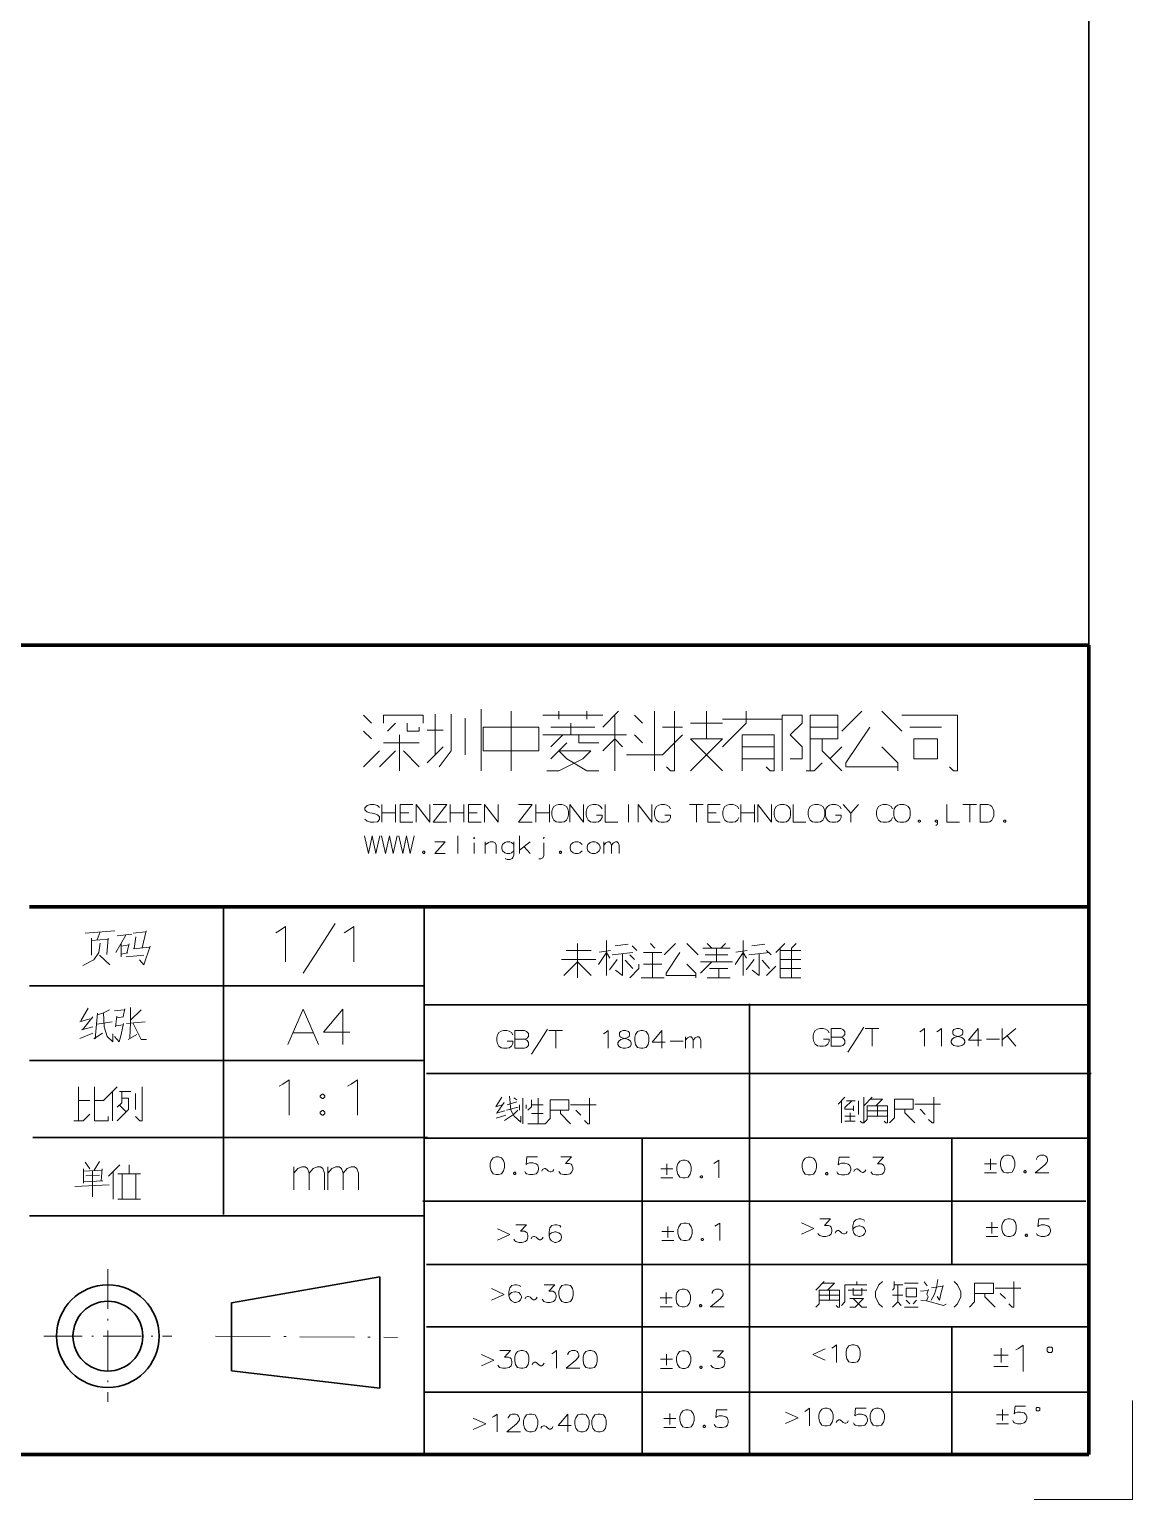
# Model space of a CAD drawing. Extents: x 2 to 295, y 3 to 209.
# Drawn here: x 232.1 to 294.6, y 2.5 to 85.8 of the extents above; entities that cross this region are included whole.
import ezdxf

# ---------------------------------------------------------------- set-up
doc = ezdxf.new("R2010")
doc.units = 0
doc.linetypes.add('DASHDOT', pattern=[18.5, 12, -3, 0.5, -3])

msp = doc.modelspace()

# ---------------------------------------------------------------- linework, layer by layer
at = {"color": 7, "lineweight": 35}
for p, q in [((292.1, 50.917), (292.1, 200.299)), ((254.454, 36.1), (254.454, 5)), ((232.1, 31.637), (254.454, 31.637)), ((254.454, 30.552), (292, 30.552)), ((232.104, 27.401), (254.458, 27.401)), ((254.582, 26.66), (292.228, 26.66)), ((232.29, 23.049), (254.645, 23.049)), ((254.454, 23.014), (292, 23.014)), ((254.39, 19.432), (291.936, 19.432)), ((232.098, 18.612), (254.452, 18.612)), ((254.582, 15.849), (292.128, 15.849)), ((254.582, 12.331), (292.128, 12.331)), ((254.518, 8.621), (292.064, 8.621))]:
    msp.add_line(p, q, dxfattribs=at)
at = {"color": 7, "lineweight": 70}
for p, q in [((292.1, 50.917), (112.1, 50.917)), ((292.1, 50.917), (292.1, 5.1)), ((232.1, 36.1), (292.1, 36.1)), ((292.1, 5.1), (112.1, 5.1))]:
    msp.add_line(p, q, dxfattribs=at)
at = {"color": 7, "lineweight": 35, "ltscale": 0.435424}
msp.add_line((243.093, 36.1), (243.093, 18.683), dxfattribs=at)
at = {"color": 7, "lineweight": 35, "ltscale": 0.188464}
msp.add_line((272.88, 23.078), (272.88, 30.616), dxfattribs=at)
at = {"color": 7, "lineweight": 35, "ltscale": 0.450343}
msp.add_line((266.809, 23.014), (266.809, 5), dxfattribs=at)
at = {"color": 7, "lineweight": 35, "ltscale": 0.451943}
msp.add_line((272.88, 23.078), (272.88, 5), dxfattribs=at)
at = {"color": 7, "lineweight": 35, "ltscale": 0.179109}
msp.add_line((284.344, 23.014), (284.344, 15.849), dxfattribs=at)
at = {"color": 7, "linetype": 'DASHDOT', "lineweight": 13, "ltscale": 0.188228}
msp.add_line((236.543, 15.597), (236.543, 8.068), dxfattribs=at)
at = {"color": 7, "lineweight": 35, "ltscale": 0.21292}
msp.add_line((243.553, 13.677), (251.942, 15.146), dxfattribs=at)
at = {"color": 7, "lineweight": 35, "ltscale": 0.157171}
msp.add_line((251.942, 15.146), (251.942, 8.859), dxfattribs=at)
at = {"color": 7, "lineweight": 35, "ltscale": 0.095996}
msp.add_line((243.553, 13.677), (243.553, 9.838), dxfattribs=at)
at = {"color": 7, "linetype": 'DASHDOT', "lineweight": 13, "ltscale": 0.18091}
msp.add_line((232.924, 11.795), (240.161, 11.795), dxfattribs=at)
at = {"color": 7, "linetype": 'DASHDOT', "lineweight": 13, "ltscale": 0.25754}
msp.add_line((242.648, 11.795), (252.95, 11.725), dxfattribs=at)
at = {"color": 7, "lineweight": 35, "ltscale": 0.180779}
msp.add_line((284.344, 12.331), (284.344, 5.1), dxfattribs=at)
at = {"color": 7, "lineweight": 35, "ltscale": 0.211155}
msp.add_line((243.553, 9.838), (251.942, 8.859), dxfattribs=at)
at = {"color": 7, "lineweight": 13, "ltscale": 0.140191}
msp.add_line((294.576, 2.542), (294.576, 8.149), dxfattribs=at)
at = {"color": 7, "lineweight": 13, "ltscale": 0.139202}
msp.add_line((289.008, 2.542), (294.576, 2.542), dxfattribs=at)
at = {"color": 7, "lineweight": 13}
for points in [[(251.471, 46.512), (251.019, 46.964)], [(254.406, 46.512), (254.406, 46.964), (252.148, 46.964), (252.148, 46.512)], [(255.084, 47.02), (255.084, 44.706)], [(255.987, 47.02), (255.987, 44.932), (255.309, 44.029)], [(256.777, 46.795), (256.777, 44.706)], [(257.68, 47.303), (257.68, 43.803)], [(259.374, 43.803), (259.374, 47.19)], [(261.18, 46.964), (264.567, 46.964)], [(262.084, 47.19), (262.084, 46.738)], [(263.664, 46.738), (263.664, 47.19)], [(265.471, 47.19), (264.567, 46.287)], [(265.245, 43.803), (265.245, 46.964)], [(266.826, 46.512), (266.374, 46.964)], [(267.503, 47.19), (267.503, 43.803)], [(268.18, 44.029), (268.406, 43.803), (268.632, 43.803), (268.632, 47.19)], [(270.438, 45.609), (270.438, 47.19)], [(272.697, 47.19), (272.697, 46.512), (271.342, 45.158)], [(274.729, 46.738), (271.342, 46.738)], [(274.729, 43.803), (274.729, 46.964), (275.858, 46.964), (275.858, 46.512), (275.18, 45.835), (275.858, 45.158), (275.858, 44.48), (275.18, 44.48)], [(276.309, 45.609), (277.89, 45.609), (277.89, 46.964), (276.309, 46.964), (276.309, 43.803)], [(278.116, 46.061), (279.245, 47.19)], [(281.503, 46.061), (280.374, 47.19)], [(284.213, 44.029), (284.438, 43.803), (284.664, 43.803), (284.664, 46.964), (281.503, 46.964)], [(251.471, 45.609), (251.019, 46.061)], [(252.374, 46.061), (252.826, 46.512)], [(253.051, 45.835), (253.051, 43.803)], [(253.503, 46.512), (253.503, 46.061), (254.18, 46.061), (254.18, 46.287)], [(254.632, 46.117), (255.535, 46.117)], [(261.18, 45.835), (264.567, 45.835)], [(264.116, 46.287), (261.632, 46.287)], [(262.309, 45.835), (261.632, 45.158)], [(262.761, 45.835), (262.761, 46.512)], [(264.342, 45.383), (263.213, 45.383), (263.213, 45.835)], [(264.567, 45.835), (265.922, 45.835)], [(266.374, 45.835), (266.826, 45.383)], [(269.084, 46.287), (267.955, 46.287)], [(269.084, 45.835), (267.955, 44.706)], [(271.342, 46.512), (269.535, 46.512)], [(272.471, 43.803), (272.471, 45.835), (274.277, 45.835), (274.277, 43.803), (274.051, 43.803), (273.826, 44.029)], [(277.89, 46.287), (276.309, 46.287)], [(279.697, 46.287), (278.342, 44.254), (278.342, 44.029), (281.277, 44.029)], [(281.955, 46.287), (283.761, 46.287)], [(252.148, 45.383), (254.18, 45.383)], [(255.535, 45.158), (254.632, 44.254)], [(261.632, 44.48), (262.535, 45.383)], [(265.697, 45.158), (265.245, 45.609), (264.567, 44.932)], [(269.535, 43.803), (271.342, 45.609), (269.535, 45.609), (271.342, 43.803)], [(272.471, 45.158), (274.277, 45.158)], [(278.116, 43.803), (276.987, 44.932), (276.987, 45.609)], [(277.438, 44.48), (278.116, 45.158)], [(281.277, 43.803), (281.277, 44.254), (280.374, 45.158)], [(251.019, 44.029), (251.922, 44.932)], [(252.826, 44.932), (251.922, 44.029)], [(254.18, 44.029), (253.277, 44.932)], [(261.406, 43.803), (262.084, 43.803), (263.438, 44.48), (263.89, 44.932), (262.084, 44.932), (262.535, 44.48), (263.664, 43.803), (264.342, 43.803)], [(267.955, 44.706), (265.922, 44.706)], [(274.277, 44.48), (272.471, 44.48)], [(276.084, 43.803), (276.535, 43.803), (276.987, 44.254)], [(251.935, 41.73), (251.806, 41.843), (251.613, 41.891), (251.419, 41.891), (251.226, 41.843), (251.097, 41.714), (251.097, 41.601), (251.209, 41.488)], [(252.064, 41.891), (252.064, 40.891)], [(252.838, 41.891), (252.838, 40.891)], [(253.097, 41.891), (253.806, 41.891)], [(253.097, 41.891), (253.097, 40.891), (253.806, 40.891)], [(254, 41.891), (254, 40.891)], [(254, 41.891), (254.774, 40.891)], [(254.774, 41.891), (254.774, 40.891)], [(254.968, 41.891), (255.742, 41.891)], [(254.968, 40.891), (255.742, 41.891)], [(255.935, 41.891), (255.935, 40.891)], [(256.709, 41.891), (256.709, 40.891)], [(256.967, 41.891), (257.677, 41.891)], [(256.967, 41.891), (256.967, 40.891), (257.677, 40.891)], [(257.871, 41.891), (257.871, 40.891)], [(257.871, 41.891), (258.645, 40.891)], [(258.645, 41.891), (258.645, 40.891)], [(259.806, 41.891), (260.58, 41.891)], [(259.806, 40.891), (260.58, 41.891)], [(260.774, 41.891), (260.774, 40.891)], [(261.548, 41.891), (261.548, 40.891)], [(262.709, 41.891), (262.709, 40.891)], [(262.709, 41.891), (263.484, 40.891)], [(263.484, 41.891), (263.484, 40.891)], [(263.661, 41.649), (263.629, 41.504)], [(263.661, 41.649), (263.742, 41.778)], [(263.742, 41.778), (263.871, 41.859)], [(264, 41.891), (263.871, 41.859)], [(264, 41.891), (264.193, 41.891)], [(264.193, 41.891), (264.322, 41.859), (264.451, 41.778), (264.532, 41.649)], [(264.709, 41.891), (264.709, 40.891), (265.419, 40.891)], [(266.032, 40.891), (266.032, 41.891)], [(266.58, 41.891), (266.58, 40.891)], [(266.58, 41.891), (267.355, 40.891)], [(267.355, 41.891), (267.355, 40.891)], [(267.532, 41.649), (267.5, 41.504)], [(267.532, 41.649), (267.613, 41.778)], [(267.613, 41.778), (267.742, 41.859)], [(267.871, 41.891), (267.742, 41.859)], [(267.871, 41.891), (268.064, 41.891)], [(268.064, 41.891), (268.193, 41.859), (268.322, 41.778), (268.403, 41.649)], [(269.484, 41.891), (270.258, 41.891)], [(269.871, 40.891), (269.871, 41.891)], [(270.516, 41.891), (271.226, 41.891)], [(270.516, 41.891), (270.516, 40.891), (271.226, 40.891)], [(271.403, 41.649), (271.371, 41.504)], [(271.403, 41.649), (271.484, 41.778)], [(271.484, 41.778), (271.613, 41.859)], [(271.742, 41.891), (271.613, 41.859)], [(271.742, 41.891), (271.935, 41.891)], [(271.935, 41.891), (272.064, 41.859), (272.193, 41.778), (272.274, 41.649)], [(272.387, 41.891), (272.387, 40.891)], [(273.161, 41.891), (273.161, 40.891)], [(273.355, 41.891), (273.355, 40.891)], [(273.355, 41.891), (274.129, 40.891)], [(274.129, 41.891), (274.129, 40.891)], [(275.355, 41.891), (275.355, 40.891), (276.064, 40.891)], [(277.209, 41.649), (277.177, 41.504)], [(277.209, 41.649), (277.29, 41.778)], [(277.29, 41.778), (277.419, 41.859)], [(277.548, 41.891), (277.419, 41.859)], [(277.548, 41.891), (277.742, 41.891)], [(277.742, 41.891), (277.871, 41.859), (278, 41.778), (278.08, 41.649)], [(278.177, 41.891), (278.613, 41.407), (279.048, 41.891)], [(280.113, 41.649), (280.08, 41.504)], [(280.113, 41.649), (280.193, 41.778)], [(280.193, 41.778), (280.322, 41.859)], [(280.451, 41.891), (280.322, 41.859)], [(280.451, 41.891), (280.645, 41.891)], [(280.645, 41.891), (280.774, 41.859), (280.903, 41.778), (280.984, 41.649)], [(284.064, 41.891), (284.064, 40.891), (284.774, 40.891)], [(284.967, 41.891), (285.742, 41.891)], [(285.355, 40.891), (285.355, 41.891)], [(286.387, 41.891), (285.935, 41.891), (285.935, 40.891)], [(286.387, 41.891), (286.5, 41.859), (286.597, 41.778), (286.661, 41.682), (286.709, 41.536)], [(251.806, 40.924), (251.613, 40.891), (251.419, 40.891), (251.226, 40.956), (251.097, 41.069)], [(251.209, 41.488), (251.387, 41.424)], [(251.387, 41.424), (251.516, 41.407)], [(251.516, 41.407), (251.661, 41.375)], [(251.661, 41.375), (251.806, 41.311), (251.935, 41.198)], [(251.935, 41.053), (251.806, 40.924)], [(251.935, 41.198), (251.935, 41.053)], [(252.838, 41.424), (252.064, 41.424)], [(253.58, 41.424), (253.097, 41.424)], [(254.968, 40.891), (255.742, 40.891)], [(256.709, 41.424), (255.935, 41.424)], [(257.451, 41.424), (256.967, 41.424)], [(259.806, 40.891), (260.58, 40.891)], [(261.548, 41.424), (260.774, 41.424)], [(263.629, 41.311), (263.629, 41.504)], [(263.629, 41.311), (263.661, 41.165)], [(263.661, 41.165), (263.742, 41.02)], [(263.742, 41.02), (263.871, 40.924)], [(263.871, 40.924), (264, 40.891)], [(264.193, 40.891), (264, 40.891)], [(264.193, 40.891), (264.322, 40.924), (264.451, 41.02), (264.532, 41.165)], [(264.532, 41.165), (264.532, 41.294), (264.209, 41.294)], [(267.5, 41.311), (267.5, 41.504)], [(267.5, 41.311), (267.532, 41.165)], [(267.532, 41.165), (267.613, 41.02)], [(267.613, 41.02), (267.742, 40.924)], [(267.742, 40.924), (267.871, 40.891)], [(268.064, 40.891), (267.871, 40.891)], [(268.064, 40.891), (268.193, 40.924), (268.322, 41.02), (268.403, 41.165)], [(268.403, 41.165), (268.403, 41.294), (268.08, 41.294)], [(271, 41.424), (270.516, 41.424)], [(271.371, 41.311), (271.371, 41.504)], [(271.371, 41.311), (271.403, 41.165)], [(271.403, 41.165), (271.484, 41.02)], [(271.484, 41.02), (271.613, 40.924)], [(271.613, 40.924), (271.742, 40.891)], [(271.935, 40.891), (271.742, 40.891)], [(271.935, 40.891), (272.064, 40.924), (272.193, 41.02), (272.274, 41.165)], [(273.161, 41.424), (272.387, 41.424)], [(277.177, 41.311), (277.177, 41.504)], [(277.177, 41.311), (277.209, 41.165)], [(277.209, 41.165), (277.29, 41.02)], [(277.29, 41.02), (277.419, 40.924)], [(277.419, 40.924), (277.548, 40.891)], [(277.742, 40.891), (277.548, 40.891)], [(277.742, 40.891), (277.871, 40.924), (278, 41.02), (278.08, 41.165)], [(278.08, 41.165), (278.08, 41.294), (277.758, 41.294)], [(278.613, 41.407), (278.613, 40.891)], [(280.08, 41.311), (280.08, 41.504)], [(280.08, 41.311), (280.113, 41.165)], [(280.113, 41.165), (280.193, 41.02)], [(280.193, 41.02), (280.322, 40.924)], [(280.322, 40.924), (280.451, 40.891)], [(280.645, 40.891), (280.451, 40.891)], [(280.645, 40.891), (280.774, 40.924), (280.903, 41.02), (280.984, 41.165)], [(282.484, 41.02), (282.435, 40.972)], [(282.435, 40.972), (282.435, 40.94)], [(282.435, 40.94), (282.484, 40.891)], [(282.484, 41.02), (282.516, 41.02)], [(282.484, 40.891), (282.516, 40.891)], [(282.564, 40.972), (282.516, 41.02)], [(282.516, 40.891), (282.564, 40.94)], [(282.564, 40.972), (282.564, 40.94)], [(283.451, 41.02), (283.403, 40.972)], [(283.403, 40.972), (283.403, 40.94)], [(283.403, 40.94), (283.451, 40.891)], [(283.532, 40.827), (283.5, 40.762), (283.435, 40.714)], [(283.451, 41.02), (283.484, 41.02)], [(283.451, 40.891), (283.484, 40.891)], [(283.532, 40.972), (283.484, 41.02)], [(283.484, 40.891), (283.532, 40.94)], [(283.532, 40.972), (283.532, 40.827)], [(285.935, 40.891), (286.387, 40.891)], [(286.371, 40.891), (286.5, 40.924), (286.597, 41.02), (286.661, 41.117), (286.709, 41.262)], [(286.709, 41.262), (286.709, 41.536)], [(287.322, 41.02), (287.274, 40.972)], [(287.274, 40.972), (287.274, 40.94)], [(287.274, 40.94), (287.322, 40.891)], [(287.322, 41.02), (287.355, 41.02)], [(287.322, 40.891), (287.355, 40.891)], [(287.403, 40.972), (287.355, 41.02)], [(287.355, 40.891), (287.403, 40.94)], [(287.403, 40.972), (287.403, 40.94)], [(251.08, 40.133), (251.306, 39.133), (251.516, 40.133), (251.726, 39.133), (251.951, 40.133)], [(252.048, 40.133), (252.274, 39.133), (252.484, 40.133), (252.693, 39.133), (252.919, 40.133)], [(253.016, 40.133), (253.242, 39.133), (253.451, 40.133), (253.661, 39.133), (253.887, 40.133)], [(256.355, 40.133), (256.355, 39.133)], [(259.855, 39.133), (259.855, 40.133)], [(254.419, 39.262), (254.371, 39.214)], [(254.371, 39.214), (254.371, 39.182)], [(254.371, 39.182), (254.419, 39.133)], [(254.419, 39.262), (254.451, 39.262)], [(254.419, 39.133), (254.451, 39.133)], [(254.5, 39.214), (254.451, 39.262)], [(254.451, 39.133), (254.5, 39.182)], [(254.5, 39.214), (254.5, 39.182)], [(255.064, 39.778), (255.645, 39.778), (255.064, 39.133), (255.645, 39.133)], [(257.29, 39.133), (257.29, 39.73)], [(258.532, 39.133), (258.532, 39.601), (258.484, 39.73), (258.371, 39.778), (258.193, 39.778), (258.097, 39.746), (257.919, 39.617)], [(257.919, 39.133), (257.919, 39.778)], [(259.532, 39.633), (259.403, 39.746), (259.306, 39.778), (259.129, 39.778), (259.016, 39.746), (258.887, 39.633), (258.855, 39.504)], [(258.855, 39.504), (258.855, 39.407)], [(258.887, 39.278), (258.855, 39.407)], [(259.129, 39.133), (259.016, 39.165), (258.887, 39.278)], [(259.532, 39.778), (259.532, 39.036), (259.484, 38.891), (259.435, 38.843), (259.322, 38.794), (259.161, 38.794), (259.048, 38.843)], [(259.129, 39.133), (259.306, 39.133)], [(259.306, 39.133), (259.403, 39.165), (259.532, 39.278)], [(259.855, 39.311), (260.467, 39.778)], [(260.113, 39.504), (260.467, 39.133)], [(261.226, 39.004), (261.226, 39.73)], [(262.161, 39.262), (262.113, 39.214)], [(262.113, 39.214), (262.113, 39.182)], [(262.113, 39.182), (262.161, 39.133)], [(262.161, 39.262), (262.193, 39.262)], [(262.161, 39.133), (262.193, 39.133)], [(262.242, 39.214), (262.193, 39.262)], [(262.193, 39.133), (262.242, 39.182)], [(262.242, 39.214), (262.242, 39.182)], [(263.403, 39.633), (263.274, 39.746), (263.177, 39.778), (263, 39.778), (262.887, 39.746), (262.758, 39.633), (262.726, 39.504)], [(262.726, 39.504), (262.726, 39.407)], [(262.758, 39.278), (262.726, 39.407)], [(263, 39.133), (262.887, 39.165), (262.758, 39.278)], [(263, 39.133), (263.177, 39.133)], [(263.177, 39.133), (263.274, 39.165), (263.403, 39.278)], [(264.629, 39.133), (264.629, 39.778)], [(264.629, 39.601), (264.742, 39.73), (264.855, 39.778), (264.951, 39.778), (265.016, 39.73), (265.064, 39.601), (265.177, 39.73), (265.29, 39.778), (265.387, 39.778), (265.451, 39.73), (265.5, 39.601)], [(265.064, 39.601), (265.064, 39.133)], [(265.5, 39.601), (265.5, 39.133)], [(261.226, 39.004), (261.177, 38.875), (261.064, 38.827), (260.951, 38.827)], [(246.246, 34.739), (246.601, 34.997), (246.601, 32.997)], [(247.601, 32.352), (248.504, 33.739), (249.407, 35.158)], [(250.117, 34.739), (250.472, 34.997), (250.472, 32.997)], [(235.261, 34.623), (236.939, 34.752)], [(235.616, 34.333), (235.616, 33.365)], [(235.616, 34.204), (236.552, 34.269)], [(236.1, 34.688), (235.939, 34.236)], [(236.552, 34.333), (236.487, 33.398)], [(237.552, 34.494), (237.003, 33.527)], [(237.068, 34.462), (237.906, 34.559)], [(237.971, 34.623), (238.681, 34.688)], [(238.132, 34.398), (238.035, 33.752)], [(238.713, 34.752), (238.487, 33.785)], [(246.053, 34.642), (246.246, 34.739)], [(249.923, 34.642), (250.117, 34.739)], [(264.782, 34.191), (264.782, 33.191), (264.782, 32.223)], [(272.524, 34.191), (272.524, 33.191), (272.524, 32.223)], [(236.035, 33.527), (235.745, 33.107), (235.132, 32.785)], [(236.1, 34.043), (236.035, 33.527)], [(236.068, 33.365), (236.648, 32.817)], [(237.294, 34.01), (237.294, 33.269)], [(237.294, 33.881), (237.745, 33.946)], [(237.681, 33.494), (237.294, 33.43)], [(237.584, 33.269), (238.584, 33.365)], [(237.745, 34.01), (237.616, 33.494)], [(237.971, 33.72), (238.906, 33.817)], [(238.939, 33.881), (238.584, 32.817)], [(262.492, 33.642), (263.911, 33.642)], [(263.137, 32.094), (263.137, 34.03)], [(264.782, 33.513), (264.331, 32.836)], [(265.008, 33.642), (264.363, 33.546)], [(264.782, 33.513), (264.976, 33.191)], [(265.105, 33.384), (266.266, 33.513)], [(265.266, 33.901), (266.008, 33.997)], [(265.685, 32.223), (265.685, 33.417)], [(266.105, 33.384), (266.363, 33.126)], [(266.492, 33.642), (266.234, 33.901)], [(267.911, 33.513), (266.879, 33.513)], [(267.524, 33.771), (267.266, 34.03)], [(267.395, 33.513), (267.395, 32.094)], [(268.04, 33.384), (268.685, 34.03)], [(268.944, 33.513), (268.169, 32.352), (268.169, 32.223), (269.847, 32.223)], [(269.976, 33.384), (269.331, 34.03)], [(270.234, 33.771), (271.782, 33.771)], [(271.653, 33.384), (270.363, 33.384)], [(270.75, 33.771), (270.492, 34.03)], [(271.008, 32.997), (271.008, 33.771)], [(271.266, 33.771), (271.524, 34.03)], [(272.524, 33.513), (272.073, 32.836)], [(272.75, 33.642), (272.105, 33.546)], [(272.524, 33.513), (272.718, 33.191)], [(272.847, 33.384), (274.008, 33.513)], [(273.008, 33.901), (273.75, 33.997)], [(273.427, 32.223), (273.427, 33.417)], [(273.847, 33.642), (274.105, 33.384)], [(274.363, 33.513), (274.879, 34.03)], [(274.621, 33.771), (274.621, 32.094), (275.782, 32.094)], [(275.782, 33.642), (274.621, 33.642)], [(275.266, 32.094), (275.266, 33.771), (275.524, 34.03)], [(238.584, 32.817), (238.326, 33.107)], [(264.169, 33.126), (262.234, 33.126)], [(262.363, 32.223), (263.137, 32.997), (263.911, 32.223)], [(265.395, 33.126), (264.944, 32.546)], [(265.685, 32.223), (265.298, 32.513)], [(265.847, 33.094), (266.266, 32.61)], [(266.105, 32.094), (266.621, 32.61), (266.621, 32.868)], [(266.879, 32.868), (267.911, 32.868)], [(269.847, 32.094), (269.847, 32.352), (269.331, 32.868)], [(270.105, 32.352), (270.75, 32.997)], [(270.105, 32.997), (271.911, 32.997)], [(271.653, 32.61), (270.621, 32.61)], [(271.137, 32.61), (271.137, 32.094)], [(273.137, 33.126), (272.685, 32.546)], [(273.427, 32.223), (273.04, 32.513)], [(273.589, 33.094), (274.008, 32.61)], [(273.847, 32.223), (274.363, 32.739)], [(274.621, 33.126), (275.782, 33.126)], [(274.621, 32.61), (275.782, 32.61)], [(268.04, 32.094), (266.75, 32.094)], [(271.782, 32.094), (270.492, 32.094)], [(235.435, 30.368), (235.016, 29.659)], [(235.951, 30.078), (235.822, 28.626)], [(236.306, 30.11), (235.951, 29.981)], [(236.629, 30.272), (236.306, 30.11)], [(236.306, 30.11), (236.339, 29.304)], [(237.468, 30.272), (236.919, 30.207)], [(237.403, 29.885), (237.5, 30.336)], [(237.822, 30.401), (237.822, 29.53), (237.79, 28.691)], [(238.435, 30.272), (237.822, 29.691)], [(246.73, 28.303), (247.601, 30.303), (248.472, 28.303)], [(250.246, 29.012), (248.762, 29.012), (249.859, 30.303), (249.859, 29.335), (249.859, 28.303)], [(234.951, 29.594), (235.532, 29.756)], [(235.048, 29.143), (235.693, 29.304)], [(235.693, 29.885), (235.113, 29.143)], [(235.919, 29.465), (236.79, 29.594)], [(236.339, 29.304), (236.5, 28.756)], [(237.435, 29.497), (237.306, 28.885), (237.177, 28.465), (236.919, 28.756)], [(237.048, 29.917), (236.984, 29.304)], [(237.016, 29.368), (237.403, 29.433)], [(237.048, 29.82), (237.435, 29.885)], [(237.597, 29.497), (238.661, 29.594)], [(237.951, 29.53), (238.435, 28.594), (238.726, 28.594)], [(260.541, 27.771), (260.993, 28.465), (261.444, 29.175)], [(276.6, 29.095), (276.729, 29.175)], [(276.858, 29.208), (276.729, 29.175)], [(276.858, 29.208), (277.052, 29.208)], [(277.052, 29.208), (277.181, 29.175), (277.31, 29.095), (277.391, 28.966)], [(278.052, 29.208), (277.504, 29.208)], [(277.504, 29.208), (277.504, 28.208)], [(278.052, 29.208), (278.165, 29.159), (278.278, 29.046), (278.278, 28.885), (278.197, 28.788), (278.084, 28.724), (278.197, 28.659), (278.278, 28.53), (278.278, 28.369), (278.165, 28.256), (278.052, 28.208)], [(278.455, 27.885), (278.907, 28.579), (279.358, 29.288)], [(279.439, 29.208), (280.213, 29.208)], [(279.826, 28.208), (279.826, 29.208)], [(282.617, 29.079), (282.794, 29.208), (282.794, 28.208)], [(283.584, 29.079), (283.762, 29.208), (283.762, 28.208)], [(284.358, 28.32), (284.31, 28.417), (284.31, 28.514), (284.358, 28.611), (284.471, 28.708), (284.81, 28.804), (284.891, 28.837), (284.939, 28.885), (284.971, 28.966), (284.971, 29.079), (284.907, 29.159)], [(284.455, 29.159), (284.391, 29.079), (284.391, 28.966), (284.423, 28.885), (284.471, 28.837), (284.552, 28.804), (284.907, 28.708)], [(284.907, 29.159), (284.746, 29.208), (284.617, 29.208), (284.455, 29.159)], [(286.02, 28.562), (285.278, 28.562), (285.826, 29.208), (285.826, 28.724), (285.826, 28.208)], [(287.181, 29.208), (287.181, 28.208)], [(287.181, 28.579), (287.955, 29.208)], [(234.951, 28.659), (235.693, 28.949)], [(235.758, 28.626), (236.242, 28.949)], [(236.5, 28.756), (236.822, 28.465)], [(236.822, 28.465), (236.822, 28.917)], [(237.693, 28.594), (238.177, 28.885)], [(247.02, 28.98), (248.181, 28.98)], [(258.605, 28.852), (258.573, 28.707)], [(258.573, 28.513), (258.573, 28.707)], [(258.573, 28.513), (258.605, 28.368)], [(258.605, 28.852), (258.686, 28.981)], [(258.605, 28.368), (258.686, 28.223)], [(258.686, 28.981), (258.815, 29.062)], [(258.944, 29.094), (258.815, 29.062)], [(258.944, 29.094), (259.138, 29.094)], [(259.138, 29.094), (259.267, 29.062), (259.396, 28.981), (259.476, 28.852)], [(259.138, 28.094), (259.267, 28.126), (259.396, 28.223), (259.476, 28.368)], [(259.476, 28.368), (259.476, 28.497), (259.154, 28.497)], [(260.138, 29.094), (259.589, 29.094)], [(259.589, 29.094), (259.589, 28.094)], [(259.589, 28.61), (260.17, 28.61)], [(260.138, 29.094), (260.251, 29.046), (260.363, 28.933), (260.363, 28.771), (260.283, 28.675), (260.17, 28.61), (260.283, 28.546), (260.363, 28.417), (260.363, 28.255), (260.251, 28.142), (260.138, 28.094)], [(261.525, 29.094), (262.299, 29.094)], [(261.912, 28.094), (261.912, 29.094)], [(264.605, 28.917), (264.702, 28.965)], [(264.702, 28.965), (264.88, 29.094), (264.88, 28.094)], [(265.476, 28.207), (265.428, 28.304), (265.428, 28.4), (265.476, 28.497), (265.589, 28.594), (265.928, 28.691), (266.009, 28.723), (266.057, 28.771), (266.089, 28.852), (266.089, 28.965), (266.025, 29.046)], [(265.573, 29.046), (265.509, 28.965), (265.509, 28.852), (265.541, 28.771), (265.589, 28.723), (265.67, 28.691), (266.025, 28.594)], [(266.025, 29.046), (265.863, 29.094), (265.734, 29.094), (265.573, 29.046)], [(266.138, 28.497), (266.025, 28.594)], [(266.138, 28.497), (266.186, 28.4), (266.186, 28.304), (266.138, 28.207), (266.025, 28.142)], [(268.105, 28.449), (267.363, 28.449), (267.912, 29.094), (267.912, 28.61), (267.912, 28.094)], [(268.38, 28.497), (269.122, 28.497)], [(269.251, 28.094), (269.251, 28.739)], [(269.251, 28.562), (269.363, 28.691), (269.476, 28.739), (269.573, 28.739), (269.638, 28.691), (269.686, 28.562), (269.799, 28.691), (269.912, 28.739), (270.009, 28.739), (270.073, 28.691), (270.122, 28.562)], [(269.686, 28.562), (269.686, 28.094)], [(270.122, 28.562), (270.122, 28.094)], [(276.52, 28.966), (276.487, 28.82)], [(276.487, 28.627), (276.487, 28.82)], [(276.487, 28.627), (276.52, 28.482)], [(276.52, 28.966), (276.6, 29.095)], [(276.52, 28.482), (276.6, 28.337)], [(276.6, 28.337), (276.729, 28.24)], [(277.052, 28.208), (277.181, 28.24), (277.31, 28.337), (277.391, 28.482)], [(277.391, 28.482), (277.391, 28.611), (277.068, 28.611)], [(277.504, 28.724), (278.084, 28.724)], [(282.52, 29.03), (282.617, 29.079)], [(283.487, 29.03), (283.584, 29.079)], [(284.358, 28.32), (284.455, 28.256), (284.617, 28.208), (284.746, 28.208), (284.907, 28.256)], [(285.02, 28.611), (284.907, 28.708)], [(285.02, 28.611), (285.068, 28.514), (285.068, 28.417), (285.02, 28.32), (284.907, 28.256)], [(286.294, 28.611), (287.036, 28.611)], [(287.471, 28.804), (287.955, 28.208)], [(258.686, 28.223), (258.815, 28.126)], [(258.815, 28.126), (258.944, 28.094)], [(259.138, 28.094), (258.944, 28.094)], [(259.589, 28.094), (260.138, 28.094)], [(265.476, 28.207), (265.573, 28.142), (265.734, 28.094), (265.863, 28.094), (266.025, 28.142)], [(276.729, 28.24), (276.858, 28.208)], [(277.052, 28.208), (276.858, 28.208)], [(277.504, 28.208), (278.052, 28.208)], [(234.879, 23.98), (234.879, 25.915)], [(235.782, 25.915), (235.782, 23.98), (236.556, 23.98), (236.556, 24.238)], [(236.556, 25.399), (237.072, 25.915)], [(238.492, 25.915), (238.492, 23.98), (238.363, 23.98), (238.105, 24.238)], [(246.253, 25.958), (246.447, 26.055)], [(246.447, 26.055), (246.802, 26.313), (246.802, 24.313)], [(250.124, 25.958), (250.318, 26.055)], [(250.318, 26.055), (250.673, 26.313), (250.673, 24.313)], [(234.879, 25.141), (235.524, 25.141)], [(235.782, 25.141), (236.298, 25.141), (236.556, 25.399)], [(236.814, 23.98), (236.814, 25.657)], [(237.33, 25.657), (237.33, 25.012), (237.072, 24.754)], [(237.072, 23.98), (237.717, 24.625), (237.717, 25.27), (237.33, 25.27)], [(237.846, 25.657), (237.201, 25.657)], [(238.105, 24.625), (238.105, 25.528)], [(258.857, 25.322), (258.543, 24.814)], [(258.978, 25.031), (258.591, 24.451)], [(259.148, 24.886), (259.704, 25.056)], [(259.293, 25.394), (259.365, 24.596)], [(259.535, 25.297), (259.704, 25.176)], [(260.043, 23.822), (260.043, 25.273)], [(260.333, 24.596), (260.527, 24.789), (260.527, 25.176)], [(260.914, 25.273), (260.914, 23.822)], [(261.301, 23.822), (261.591, 24.112), (261.591, 25.176), (262.656, 25.176), (262.656, 24.596), (261.591, 24.596)], [(263.817, 25.273), (263.817, 23.822), (263.72, 23.822), (263.527, 24.015)], [(277.897, 24.932), (278.284, 25.319)], [(278.09, 23.868), (278.09, 25.126)], [(278.671, 25.126), (278.284, 24.739), (278.284, 24.642), (278.768, 24.642)], [(278.381, 25.126), (278.864, 25.126)], [(279.058, 25.126), (279.058, 24.352)], [(279.155, 23.965), (279.252, 23.868), (279.348, 23.868), (279.348, 25.319)], [(279.832, 25.319), (279.348, 24.836)], [(280.026, 24.836), (280.413, 25.223), (279.735, 25.223)], [(280.8, 23.868), (281.09, 24.158), (281.09, 25.223), (282.155, 25.223), (282.155, 24.642), (281.09, 24.642)], [(283.316, 25.319), (283.316, 23.868), (283.219, 23.868), (283.026, 24.061)], [(234.621, 23.98), (235.137, 23.98), (235.524, 24.367)], [(237.201, 24.883), (237.588, 24.496)], [(248.673, 24.571), (248.576, 24.474)], [(248.576, 24.474), (248.576, 24.41)], [(248.576, 24.41), (248.673, 24.313)], [(248.673, 24.571), (248.737, 24.571)], [(248.673, 24.313), (248.737, 24.313)], [(248.834, 24.474), (248.737, 24.571)], [(248.737, 24.313), (248.834, 24.41)], [(248.834, 24.474), (248.834, 24.41)], [(258.494, 24.789), (258.881, 24.886)], [(259.027, 24.547), (258.543, 24.426)], [(258.543, 24.136), (259.075, 24.306)], [(259.51, 24.354), (259.002, 24.015)], [(259.123, 24.596), (259.777, 24.765)], [(259.365, 24.596), (259.559, 24.257)], [(259.752, 24.596), (259.51, 24.354)], [(259.559, 24.257), (259.922, 23.918)], [(259.849, 24.886), (259.849, 24.596)], [(259.922, 23.918), (259.922, 24.257)], [(260.236, 24.693), (260.236, 24.886)], [(260.527, 24.886), (261.204, 24.886)], [(261.204, 24.402), (260.527, 24.402)], [(262.172, 24.596), (262.172, 24.402), (262.752, 23.822)], [(262.752, 24.886), (264.204, 24.886)], [(263.333, 24.306), (263.043, 24.596)], [(278.864, 24.255), (278.284, 24.255)], [(278.574, 23.965), (278.574, 24.448)], [(278.768, 24.545), (278.768, 24.836)], [(279.348, 23.868), (279.542, 24.061), (279.542, 24.836), (280.703, 24.836), (280.703, 23.868), (280.606, 23.868), (280.51, 23.965)], [(279.542, 24.545), (280.703, 24.545)], [(280.703, 24.255), (279.542, 24.255)], [(280.123, 24.836), (280.123, 24.255)], [(281.671, 24.642), (281.671, 24.448), (282.252, 23.868)], [(282.252, 24.932), (283.703, 24.932)], [(282.832, 24.352), (282.542, 24.642)], [(261.301, 23.822), (260.333, 23.822)], [(278.284, 23.965), (278.864, 23.965)], [(235.261, 21.656), (235.519, 21.268)], [(236.068, 21.688), (235.777, 21.204)], [(260.149, 21.123), (260.198, 21.043), (260.246, 20.994), (260.423, 20.946), (260.601, 20.946), (260.794, 20.994), (260.891, 21.091), (260.939, 21.236), (260.939, 21.333), (260.891, 21.478), (260.794, 21.559), (260.601, 21.607), (260.423, 21.607), (260.278, 21.559), (260.23, 21.51), (260.278, 21.946), (260.875, 21.946)], [(262.085, 21.123), (262.133, 21.043), (262.181, 20.994), (262.359, 20.946), (262.536, 20.946), (262.73, 20.994), (262.827, 21.091), (262.875, 21.236), (262.875, 21.333), (262.827, 21.478), (262.778, 21.526), (262.681, 21.575), (262.456, 21.575), (262.794, 21.946), (262.198, 21.946)], [(270.964, 21.625), (271.141, 21.754), (271.141, 20.754)], [(277.82, 21.103), (277.868, 21.022), (277.916, 20.974), (278.094, 20.925), (278.271, 20.925), (278.465, 20.974), (278.562, 21.07), (278.61, 21.216), (278.61, 21.312), (278.562, 21.458), (278.465, 21.538), (278.271, 21.587), (278.094, 21.587), (277.949, 21.538), (277.9, 21.49), (277.949, 21.925), (278.545, 21.925)], [(279.755, 21.103), (279.803, 21.022), (279.852, 20.974), (280.029, 20.925), (280.207, 20.925), (280.4, 20.974), (280.497, 21.07), (280.545, 21.216), (280.545, 21.312), (280.497, 21.458), (280.449, 21.506), (280.352, 21.554), (280.126, 21.554), (280.465, 21.925), (279.868, 21.925)], [(286.537, 21.216), (286.537, 21.845)], [(289.827, 21.039), (289.053, 21.039), (289.601, 21.491), (289.714, 21.62), (289.763, 21.716), (289.763, 21.813), (289.714, 21.926), (289.666, 21.991), (289.553, 22.039), (289.359, 22.039), (289.247, 21.991), (289.198, 21.942), (289.134, 21.845), (289.134, 21.797)], [(235.164, 21.268), (235.164, 20.462)], [(236.197, 21.204), (235.164, 21.139)], [(235.293, 20.881), (236.068, 20.914)], [(235.68, 19.688), (235.68, 20.43), (235.68, 21.172)], [(236.229, 21.268), (236.164, 20.591)], [(236.584, 20.849), (237.229, 21.494)], [(236.842, 19.559), (236.842, 21.107)], [(237.1, 20.978), (238.39, 20.978)], [(237.358, 19.559), (237.358, 20.978)], [(237.745, 21.494), (237.745, 20.978)], [(238.132, 20.978), (238.132, 19.559)], [(247.068, 20.089), (247.068, 21.379)], [(247.068, 21.024), (247.294, 21.282), (247.52, 21.379), (247.714, 21.379), (247.843, 21.282), (247.939, 21.024), (248.165, 21.282), (248.391, 21.379), (248.585, 21.379), (248.714, 21.282), (248.81, 21.024)], [(247.939, 21.024), (247.939, 20.089)], [(248.81, 21.024), (248.81, 20.089)], [(249.004, 20.089), (249.004, 21.379)], [(249.004, 21.024), (249.23, 21.282), (249.455, 21.379), (249.649, 21.379), (249.778, 21.282), (249.875, 21.024), (250.101, 21.282), (250.326, 21.379), (250.52, 21.379), (250.649, 21.282), (250.746, 21.024)], [(249.875, 21.024), (249.875, 20.089)], [(250.746, 21.024), (250.746, 20.089)], [(259.568, 21.075), (259.52, 21.026)], [(259.52, 21.026), (259.52, 20.994)], [(259.52, 20.994), (259.568, 20.946)], [(259.568, 21.075), (259.601, 21.075)], [(259.568, 20.946), (259.601, 20.946)], [(259.649, 21.026), (259.601, 21.075)], [(259.601, 20.946), (259.649, 20.994)], [(259.649, 21.026), (259.649, 20.994)], [(261.117, 21.139), (261.165, 21.236), (261.262, 21.284), (261.31, 21.284), (261.407, 21.236), (261.504, 21.139), (261.601, 21.091), (261.649, 21.091), (261.746, 21.139), (261.794, 21.236)], [(268.544, 21.271), (267.867, 21.271)], [(268.206, 20.932), (268.206, 21.561)], [(270.141, 20.883), (270.093, 20.835)], [(270.093, 20.835), (270.093, 20.803)], [(270.141, 20.883), (270.173, 20.883)], [(270.222, 20.835), (270.173, 20.883)], [(270.222, 20.835), (270.222, 20.803)], [(270.867, 21.577), (270.964, 21.625)], [(277.239, 21.054), (277.191, 21.006)], [(277.191, 21.006), (277.191, 20.974)], [(277.191, 20.974), (277.239, 20.925)], [(277.239, 21.054), (277.271, 21.054)], [(277.239, 20.925), (277.271, 20.925)], [(277.32, 21.006), (277.271, 21.054)], [(277.271, 20.925), (277.32, 20.974)], [(277.32, 21.006), (277.32, 20.974)], [(278.787, 21.119), (278.836, 21.216), (278.933, 21.264), (278.981, 21.264), (279.078, 21.216), (279.174, 21.119), (279.271, 21.07), (279.32, 21.07), (279.416, 21.119), (279.465, 21.216)], [(286.876, 21.555), (286.198, 21.555)], [(286.198, 21.039), (286.876, 21.039)], [(288.472, 21.168), (288.424, 21.12)], [(288.424, 21.12), (288.424, 21.087)], [(288.424, 21.087), (288.472, 21.039)], [(288.472, 21.168), (288.505, 21.168)], [(288.472, 21.039), (288.505, 21.039)], [(288.553, 21.12), (288.505, 21.168)], [(288.505, 21.039), (288.553, 21.087)], [(288.553, 21.12), (288.553, 21.087)], [(234.68, 20.268), (236.616, 20.365)], [(235.164, 20.527), (236.261, 20.591)], [(267.867, 20.754), (268.544, 20.754)], [(270.093, 20.803), (270.141, 20.754)], [(270.141, 20.754), (270.173, 20.754)], [(270.173, 20.754), (270.222, 20.803)], [(238.39, 19.559), (237.1, 19.559)], [(276.757, 17.615), (276.806, 17.535), (276.854, 17.486), (277.031, 17.438), (277.209, 17.438), (277.402, 17.486), (277.499, 17.583), (277.548, 17.728), (277.548, 17.825), (277.499, 17.97), (277.451, 18.018), (277.354, 18.067), (277.128, 18.067), (277.467, 18.438), (276.87, 18.438)], [(279.402, 18.309), (279.354, 18.389), (279.177, 18.438), (279.08, 18.438), (278.902, 18.389), (278.79, 18.26), (278.741, 18.035), (278.741, 17.809), (278.79, 17.631), (278.886, 17.518), (279.064, 17.438), (279.128, 17.438), (279.306, 17.486), (279.402, 17.583), (279.451, 17.712), (279.451, 17.76), (279.402, 17.889), (279.306, 17.986), (279.128, 18.035), (279.064, 18.035), (278.886, 17.986), (278.79, 17.906), (278.741, 17.793)], [(289.129, 17.615), (289.177, 17.535), (289.226, 17.486), (289.403, 17.438), (289.581, 17.438), (289.774, 17.486), (289.871, 17.583), (289.919, 17.728), (289.919, 17.825), (289.871, 17.97), (289.774, 18.051), (289.581, 18.099), (289.403, 18.099), (289.258, 18.051), (289.21, 18.002), (289.258, 18.438), (289.855, 18.438)], [(258.606, 17.234), (259.316, 17.556), (258.606, 17.879)], [(259.542, 17.282), (259.59, 17.201), (259.639, 17.153), (259.816, 17.105), (259.994, 17.105), (260.187, 17.153), (260.284, 17.25), (260.332, 17.395), (260.332, 17.492), (260.284, 17.637), (260.235, 17.685), (260.139, 17.734), (259.913, 17.734), (260.252, 18.105), (259.655, 18.105)], [(262.187, 17.976), (262.139, 18.056), (261.961, 18.105), (261.865, 18.105), (261.687, 18.056), (261.574, 17.927), (261.526, 17.701), (261.526, 17.476), (261.574, 17.298), (261.671, 17.185), (261.848, 17.105), (261.913, 17.105), (262.09, 17.153), (262.187, 17.25), (262.235, 17.379), (262.235, 17.427), (262.187, 17.556), (262.09, 17.653), (261.913, 17.701), (261.848, 17.701), (261.671, 17.653), (261.574, 17.572), (261.526, 17.459)], [(268.596, 17.719), (267.919, 17.719)], [(268.258, 17.38), (268.258, 18.009)], [(270.919, 18.025), (271.016, 18.074)], [(271.016, 18.074), (271.193, 18.203), (271.193, 17.203)], [(275.822, 17.567), (276.531, 17.889), (275.822, 18.212)], [(277.725, 17.631), (277.773, 17.728), (277.87, 17.776), (277.919, 17.776), (278.015, 17.728), (278.112, 17.631), (278.209, 17.583), (278.257, 17.583), (278.354, 17.631), (278.402, 17.728)], [(286.952, 17.954), (286.274, 17.954)], [(286.613, 17.615), (286.613, 18.244)], [(288.548, 17.567), (288.5, 17.518)], [(288.5, 17.518), (288.5, 17.486)], [(288.5, 17.486), (288.548, 17.438)], [(288.548, 17.567), (288.581, 17.567)], [(288.629, 17.518), (288.581, 17.567)], [(288.581, 17.438), (288.629, 17.486)], [(288.629, 17.518), (288.629, 17.486)], [(260.51, 17.298), (260.558, 17.395), (260.655, 17.443), (260.703, 17.443), (260.8, 17.395), (260.897, 17.298), (260.994, 17.25), (261.042, 17.25), (261.139, 17.298), (261.187, 17.395)], [(267.919, 17.203), (268.596, 17.203)], [(270.193, 17.332), (270.145, 17.283)], [(270.145, 17.283), (270.145, 17.251)], [(270.145, 17.251), (270.193, 17.203)], [(270.193, 17.332), (270.225, 17.332)], [(270.193, 17.203), (270.225, 17.203)], [(270.274, 17.283), (270.225, 17.332)], [(270.225, 17.203), (270.274, 17.251)], [(270.274, 17.283), (270.274, 17.251)], [(286.274, 17.438), (286.952, 17.438)], [(288.548, 17.438), (288.581, 17.438)], [(283.549, 15.012), (283.477, 14.552), (283.356, 14.165), (283.162, 13.827)], [(258.268, 13.84), (258.978, 14.163), (258.268, 14.485)], [(259.913, 14.582), (259.865, 14.663), (259.688, 14.711), (259.591, 14.711), (259.413, 14.663), (259.301, 14.534), (259.252, 14.308), (259.252, 14.082), (259.301, 13.904), (259.397, 13.792), (259.575, 13.711), (259.639, 13.711), (259.817, 13.759), (259.913, 13.856), (259.962, 13.985), (259.962, 14.034), (259.913, 14.163), (259.817, 14.259), (259.639, 14.308), (259.575, 14.308), (259.397, 14.259), (259.301, 14.179), (259.252, 14.066)], [(261.139, 13.888), (261.188, 13.808), (261.236, 13.759), (261.413, 13.711), (261.591, 13.711), (261.784, 13.759), (261.881, 13.856), (261.93, 14.001), (261.93, 14.098), (261.881, 14.243), (261.833, 14.292), (261.736, 14.34), (261.51, 14.34), (261.849, 14.711), (261.252, 14.711)], [(268.16, 13.633), (268.16, 14.262)], [(271.45, 13.456), (270.676, 13.456), (271.224, 13.908), (271.337, 14.037), (271.386, 14.133), (271.386, 14.23), (271.337, 14.343), (271.289, 14.408), (271.176, 14.456), (270.982, 14.456), (270.869, 14.408), (270.821, 14.359), (270.757, 14.262), (270.757, 14.214)], [(277.114, 14.891), (276.63, 14.407)], [(276.63, 13.439), (276.823, 13.633), (276.823, 14.407), (277.985, 14.407), (277.985, 13.439), (277.888, 13.439), (277.791, 13.536)], [(277.307, 14.407), (277.694, 14.794), (277.017, 14.794)], [(277.404, 14.407), (277.404, 13.827)], [(278.082, 13.536), (278.275, 13.73), (278.275, 14.698), (279.533, 14.698)], [(279.533, 14.407), (278.469, 14.407)], [(278.759, 14.504), (278.759, 14.117), (279.243, 14.117), (279.243, 14.504)], [(278.953, 14.698), (278.953, 14.891)], [(280.404, 13.439), (280.211, 13.633), (280.017, 14.02), (280.017, 14.31), (280.211, 14.698), (280.404, 14.891)], [(280.985, 14.407), (281.082, 14.504), (281.082, 14.891)], [(280.985, 13.439), (281.275, 13.73), (281.275, 14.698)], [(281.082, 14.698), (281.565, 14.698)], [(281.662, 14.794), (282.436, 14.794)], [(282.557, 14.335), (282.993, 14.383)], [(282.775, 14.867), (282.944, 14.649)], [(283.017, 14.431), (282.92, 14.165), (282.993, 14.02), (282.896, 13.802)], [(283.186, 14.528), (283.815, 14.625)], [(283.84, 14.673), (283.743, 14.262), (283.646, 13.827), (283.501, 14.044)], [(284.469, 13.439), (284.662, 13.633), (284.856, 14.02), (284.856, 14.31), (284.662, 14.698), (284.469, 14.891)], [(285.34, 13.439), (285.63, 13.73), (285.63, 14.794), (286.694, 14.794), (286.694, 14.214), (285.63, 14.214)], [(286.211, 14.214), (286.211, 14.02), (286.791, 13.439)], [(286.791, 14.504), (288.243, 14.504)], [(287.372, 13.923), (287.082, 14.214)], [(287.856, 14.891), (287.856, 13.439), (287.759, 13.439), (287.565, 13.633)], [(260.172, 13.904), (260.22, 14.001), (260.317, 14.05), (260.365, 14.05), (260.462, 14.001), (260.559, 13.904), (260.655, 13.856), (260.704, 13.856), (260.801, 13.904), (260.849, 14.001)], [(268.499, 13.972), (267.821, 13.972)], [(267.821, 13.456), (268.499, 13.456)], [(270.095, 13.585), (270.047, 13.537)], [(270.047, 13.537), (270.047, 13.504)], [(270.047, 13.504), (270.095, 13.456)], [(270.095, 13.585), (270.128, 13.585)], [(270.095, 13.456), (270.128, 13.456)], [(270.176, 13.537), (270.128, 13.585)], [(270.128, 13.456), (270.176, 13.504)], [(270.176, 13.537), (270.176, 13.504)], [(276.823, 14.117), (277.985, 14.117)], [(277.985, 13.827), (276.823, 13.827)], [(278.565, 13.439), (278.856, 13.439), (279.34, 13.923), (278.565, 13.923)], [(278.759, 13.923), (279.243, 13.439), (279.533, 13.439)], [(281.565, 14.117), (280.985, 14.117)], [(281.275, 13.73), (281.469, 13.536)], [(281.662, 13.439), (282.436, 13.439)], [(281.953, 13.633), (281.759, 13.827)], [(282.34, 13.827), (282.146, 13.633)], [(282.582, 13.827), (282.896, 13.802), (283.864, 13.536), (284.009, 13.609)], [(258.633, 10.156), (258.681, 10.076), (258.73, 10.027), (258.907, 9.979), (259.084, 9.979), (259.278, 10.027), (259.375, 10.124), (259.423, 10.269), (259.423, 10.366), (259.375, 10.511), (259.326, 10.56), (259.23, 10.608), (259.004, 10.608), (259.342, 10.979), (258.746, 10.979)], [(261.681, 10.802), (261.778, 10.85)], [(261.778, 10.85), (261.955, 10.979), (261.955, 9.979)], [(263.278, 9.979), (262.504, 9.979), (263.052, 10.431), (263.165, 10.56), (263.213, 10.656), (263.213, 10.753), (263.165, 10.866), (263.117, 10.931), (263.004, 10.979), (262.81, 10.979), (262.697, 10.931), (262.649, 10.882), (262.584, 10.786), (262.584, 10.737)], [(270.699, 10.15), (270.748, 10.069), (270.796, 10.021), (270.973, 9.972), (271.151, 9.972), (271.344, 10.021), (271.441, 10.118), (271.49, 10.263), (271.49, 10.36), (271.441, 10.505), (271.393, 10.553), (271.296, 10.601), (271.07, 10.601), (271.409, 10.972), (270.812, 10.972)], [(277.169, 10.428), (276.459, 10.75), (277.169, 11.073)], [(277.539, 11.121), (277.636, 11.17)], [(277.636, 11.17), (277.814, 11.299), (277.814, 10.299)], [(287.126, 11.122), (287.126, 10.312)], [(287.969, 11.021), (288.114, 11.093)], [(288.114, 11.093), (288.38, 11.287), (288.38, 9.787)], [(257.697, 10.108), (258.407, 10.431), (257.697, 10.753)], [(260.568, 10.173), (260.617, 10.269), (260.713, 10.318), (260.762, 10.318), (260.859, 10.269), (260.955, 10.173), (261.052, 10.124), (261.101, 10.124), (261.197, 10.173), (261.246, 10.269)], [(268.522, 10.489), (267.844, 10.489)], [(268.183, 10.15), (268.183, 10.779)], [(270.119, 10.101), (270.07, 10.053)], [(270.07, 10.053), (270.07, 10.021)], [(270.07, 10.021), (270.119, 9.972)], [(270.119, 10.101), (270.151, 10.101)], [(270.199, 10.053), (270.151, 10.101)], [(270.151, 9.972), (270.199, 10.021)], [(270.199, 10.053), (270.199, 10.021)], [(286.721, 10.717), (287.531, 10.717)], [(286.721, 10.087), (287.531, 10.087)], [(267.844, 9.972), (268.522, 9.972)], [(270.119, 9.972), (270.151, 9.972)], [(270.886, 6.797), (270.935, 6.716), (270.983, 6.668), (271.16, 6.619), (271.338, 6.619), (271.531, 6.668), (271.628, 6.764), (271.677, 6.91), (271.677, 7.006), (271.628, 7.151), (271.531, 7.232), (271.338, 7.28), (271.16, 7.28), (271.015, 7.232), (270.967, 7.184), (271.015, 7.619), (271.612, 7.619)], [(276.005, 7.539), (276.102, 7.587)], [(276.102, 7.587), (276.279, 7.716), (276.279, 6.716)], [(278.763, 6.894), (278.812, 6.813), (278.86, 6.765), (279.037, 6.716), (279.215, 6.716), (279.408, 6.765), (279.505, 6.861), (279.554, 7.006), (279.554, 7.103), (279.505, 7.248), (279.408, 7.329), (279.215, 7.377), (279.037, 7.377), (278.892, 7.329), (278.844, 7.281), (278.892, 7.716), (279.489, 7.716)], [(287.209, 7.011), (287.209, 7.64)], [(287.79, 7.011), (287.838, 6.93), (287.887, 6.882), (288.064, 6.833), (288.242, 6.833), (288.435, 6.882), (288.532, 6.979), (288.58, 7.124), (288.58, 7.221), (288.532, 7.366), (288.435, 7.446), (288.242, 7.495), (288.064, 7.495), (287.919, 7.446), (287.871, 7.398), (287.919, 7.833), (288.516, 7.833)], [(257.233, 6.514), (257.943, 6.837), (257.233, 7.16)], [(258.314, 7.208), (258.41, 7.256)], [(258.41, 7.256), (258.588, 7.385), (258.588, 6.385)], [(259.91, 6.385), (259.136, 6.385), (259.685, 6.837), (259.797, 6.966), (259.846, 7.063), (259.846, 7.16), (259.797, 7.272), (259.749, 7.337), (259.636, 7.385), (259.443, 7.385), (259.33, 7.337), (259.281, 7.289), (259.217, 7.192), (259.217, 7.143)], [(261.072, 6.579), (261.12, 6.676), (261.217, 6.724), (261.265, 6.724), (261.362, 6.676), (261.459, 6.579), (261.555, 6.531), (261.604, 6.531), (261.701, 6.579), (261.749, 6.676)], [(262.781, 6.74), (262.039, 6.74), (262.588, 7.385), (262.588, 6.902), (262.588, 6.385)], [(268.709, 7.135), (268.031, 7.135)], [(268.37, 6.797), (268.37, 7.426)], [(270.306, 6.748), (270.257, 6.7)], [(270.257, 6.7), (270.257, 6.668)], [(270.257, 6.668), (270.306, 6.619)], [(270.306, 6.748), (270.338, 6.748)], [(270.386, 6.7), (270.338, 6.748)], [(270.338, 6.619), (270.386, 6.668)], [(270.386, 6.7), (270.386, 6.668)], [(274.924, 6.845), (275.634, 7.168), (274.924, 7.49)], [(277.795, 6.91), (277.844, 7.006), (277.941, 7.055), (277.989, 7.055), (278.086, 7.006), (278.183, 6.91), (278.279, 6.861), (278.328, 6.861), (278.424, 6.91), (278.473, 7.006)], [(287.548, 7.35), (286.871, 7.35)], [(286.871, 6.833), (287.548, 6.833)], [(268.031, 6.619), (268.709, 6.619)], [(270.306, 6.619), (270.338, 6.619)]]:
    msp.add_lwpolyline(points, dxfattribs=at)
for points in [[(260.955, 46.287), (260.955, 44.932), (257.793, 44.932), (257.793, 46.287)], [(282.18, 45.609), (282.18, 44.48), (283.535, 44.48), (283.535, 45.609)], [(262.064, 41.891), (261.935, 41.859), (261.806, 41.778), (261.726, 41.649), (261.693, 41.504), (261.693, 41.311), (261.726, 41.165), (261.806, 41.02), (261.935, 40.924), (262.064, 40.891), (262.258, 40.891), (262.387, 40.924), (262.516, 41.02), (262.597, 41.165), (262.629, 41.311), (262.629, 41.504), (262.597, 41.649), (262.516, 41.778), (262.387, 41.859), (262.258, 41.891)], [(274.645, 41.891), (274.516, 41.859), (274.387, 41.778), (274.306, 41.649), (274.274, 41.504), (274.274, 41.311), (274.306, 41.165), (274.387, 41.02), (274.516, 40.924), (274.645, 40.891), (274.838, 40.891), (274.967, 40.924), (275.097, 41.02), (275.177, 41.165), (275.209, 41.311), (275.209, 41.504), (275.177, 41.649), (275.097, 41.778), (274.967, 41.859), (274.838, 41.891)], [(276.58, 41.891), (276.451, 41.859), (276.322, 41.778), (276.242, 41.649), (276.209, 41.504), (276.209, 41.311), (276.242, 41.165), (276.322, 41.02), (276.451, 40.924), (276.58, 40.891), (276.774, 40.891), (276.903, 40.924), (277.032, 41.02), (277.113, 41.165), (277.145, 41.311), (277.145, 41.504), (277.113, 41.649), (277.032, 41.778), (276.903, 41.859), (276.774, 41.891)], [(281.419, 41.891), (281.29, 41.859), (281.161, 41.778), (281.08, 41.649), (281.048, 41.504), (281.048, 41.311), (281.08, 41.165), (281.161, 41.02), (281.29, 40.924), (281.419, 40.891), (281.613, 40.891), (281.742, 40.924), (281.871, 41.02), (281.951, 41.165), (281.984, 41.311), (281.984, 41.504), (281.951, 41.649), (281.871, 41.778), (281.742, 41.859), (281.613, 41.891)], [(257.29, 40.036), (257.322, 40.004), (257.29, 39.972), (257.258, 40.004)], [(261.226, 40.036), (261.258, 40.004), (261.226, 39.972), (261.193, 40.004)], [(263.967, 39.778), (263.855, 39.746), (263.726, 39.633), (263.693, 39.504), (263.693, 39.407), (263.726, 39.278), (263.855, 39.165), (263.967, 39.133), (264.145, 39.133), (264.242, 39.165), (264.371, 39.278), (264.419, 39.407), (264.419, 39.504), (264.371, 39.633), (264.242, 39.746), (264.145, 39.778)], [(266.718, 29.094), (266.541, 29.046), (266.428, 28.884), (266.38, 28.723), (266.38, 28.513), (266.428, 28.304), (266.541, 28.142), (266.718, 28.094), (266.847, 28.094), (267.025, 28.142), (267.138, 28.304), (267.186, 28.497), (267.186, 28.723), (267.138, 28.884), (267.025, 29.046), (266.847, 29.094)], [(248.673, 25.249), (248.737, 25.249), (248.834, 25.345), (248.834, 25.41), (248.737, 25.507), (248.673, 25.507), (248.576, 25.41), (248.576, 25.345)], [(258.536, 21.946), (258.359, 21.897), (258.246, 21.736), (258.198, 21.575), (258.198, 21.365), (258.246, 21.155), (258.359, 20.994), (258.536, 20.946), (258.665, 20.946), (258.843, 20.994), (258.956, 21.155), (259.004, 21.349), (259.004, 21.575), (258.956, 21.736), (258.843, 21.897), (258.665, 21.946)], [(269.109, 21.754), (268.931, 21.706), (268.819, 21.545), (268.77, 21.383), (268.77, 21.174), (268.819, 20.964), (268.931, 20.803), (269.109, 20.754), (269.238, 20.754), (269.415, 20.803), (269.528, 20.964), (269.577, 21.158), (269.577, 21.383), (269.528, 21.545), (269.415, 21.706), (269.238, 21.754)], [(276.207, 21.925), (276.029, 21.877), (275.916, 21.716), (275.868, 21.554), (275.868, 21.345), (275.916, 21.135), (276.029, 20.974), (276.207, 20.925), (276.336, 20.925), (276.513, 20.974), (276.626, 21.135), (276.674, 21.328), (276.674, 21.554), (276.626, 21.716), (276.513, 21.877), (276.336, 21.925)], [(287.44, 22.039), (287.263, 21.991), (287.15, 21.829), (287.101, 21.668), (287.101, 21.458), (287.15, 21.249), (287.263, 21.087), (287.44, 21.039), (287.569, 21.039), (287.747, 21.087), (287.859, 21.249), (287.908, 21.442), (287.908, 21.668), (287.859, 21.829), (287.747, 21.991), (287.569, 22.039)], [(287.516, 18.438), (287.339, 18.389), (287.226, 18.228), (287.177, 18.067), (287.177, 17.857), (287.226, 17.647), (287.339, 17.486), (287.516, 17.438), (287.645, 17.438), (287.822, 17.486), (287.935, 17.647), (287.984, 17.841), (287.984, 18.067), (287.935, 18.228), (287.822, 18.389), (287.645, 18.438)], [(269.161, 18.203), (268.983, 18.154), (268.871, 17.993), (268.822, 17.832), (268.822, 17.622), (268.871, 17.412), (268.983, 17.251), (269.161, 17.203), (269.29, 17.203), (269.467, 17.251), (269.58, 17.412), (269.629, 17.606), (269.629, 17.832), (269.58, 17.993), (269.467, 18.154), (269.29, 18.203)], [(262.43, 14.711), (262.252, 14.663), (262.139, 14.501), (262.091, 14.34), (262.091, 14.13), (262.139, 13.921), (262.252, 13.759), (262.43, 13.711), (262.559, 13.711), (262.736, 13.759), (262.849, 13.921), (262.897, 14.114), (262.897, 14.34), (262.849, 14.501), (262.736, 14.663), (262.559, 14.711)], [(269.063, 14.456), (268.886, 14.408), (268.773, 14.246), (268.724, 14.085), (268.724, 13.875), (268.773, 13.666), (268.886, 13.504), (269.063, 13.456), (269.192, 13.456), (269.369, 13.504), (269.482, 13.666), (269.531, 13.859), (269.531, 14.085), (269.482, 14.246), (269.369, 14.408), (269.192, 14.456)], [(282.34, 14.02), (282.34, 14.504), (281.759, 14.504), (281.759, 14.02)], [(259.923, 10.979), (259.746, 10.931), (259.633, 10.769), (259.584, 10.608), (259.584, 10.398), (259.633, 10.189), (259.746, 10.027), (259.923, 9.979), (260.052, 9.979), (260.23, 10.027), (260.342, 10.189), (260.391, 10.382), (260.391, 10.608), (260.342, 10.769), (260.23, 10.931), (260.052, 10.979)], [(263.794, 10.979), (263.617, 10.931), (263.504, 10.769), (263.455, 10.608), (263.455, 10.398), (263.504, 10.189), (263.617, 10.027), (263.794, 9.979), (263.923, 9.979), (264.101, 10.027), (264.213, 10.189), (264.262, 10.382), (264.262, 10.608), (264.213, 10.769), (264.101, 10.931), (263.923, 10.979)], [(269.086, 10.972), (268.909, 10.924), (268.796, 10.763), (268.748, 10.601), (268.748, 10.392), (268.796, 10.182), (268.909, 10.021), (269.086, 9.972), (269.215, 9.972), (269.393, 10.021), (269.506, 10.182), (269.554, 10.376), (269.554, 10.601), (269.506, 10.763), (269.393, 10.924), (269.215, 10.972)], [(278.685, 11.299), (278.507, 11.25), (278.394, 11.089), (278.346, 10.928), (278.346, 10.718), (278.394, 10.509), (278.507, 10.347), (278.685, 10.299), (278.814, 10.299), (278.991, 10.347), (279.104, 10.509), (279.152, 10.702), (279.152, 10.928), (279.104, 11.089), (278.991, 11.25), (278.814, 11.299)], [(289.808, 10.875), (289.735, 10.948), (289.735, 11.117), (289.808, 11.166), (289.977, 11.166), (290.049, 11.117), (290.049, 10.948), (289.977, 10.875)], [(269.273, 7.619), (269.096, 7.571), (268.983, 7.41), (268.935, 7.248), (268.935, 7.039), (268.983, 6.829), (269.096, 6.668), (269.273, 6.619), (269.402, 6.619), (269.58, 6.668), (269.693, 6.829), (269.741, 7.022), (269.741, 7.248), (269.693, 7.41), (269.58, 7.571), (269.402, 7.619)], [(277.15, 7.716), (276.973, 7.668), (276.86, 7.506), (276.812, 7.345), (276.812, 7.136), (276.86, 6.926), (276.973, 6.765), (277.15, 6.716), (277.279, 6.716), (277.457, 6.765), (277.57, 6.926), (277.618, 7.119), (277.618, 7.345), (277.57, 7.506), (277.457, 7.668), (277.279, 7.716)], [(280.054, 7.716), (279.876, 7.668), (279.763, 7.506), (279.715, 7.345), (279.715, 7.136), (279.763, 6.926), (279.876, 6.765), (280.054, 6.716), (280.183, 6.716), (280.36, 6.765), (280.473, 6.926), (280.521, 7.119), (280.521, 7.345), (280.473, 7.506), (280.36, 7.668), (280.183, 7.716)], [(289.161, 7.559), (289.113, 7.608), (289.113, 7.721), (289.161, 7.753), (289.274, 7.753), (289.322, 7.721), (289.322, 7.608), (289.274, 7.559)], [(260.426, 7.385), (260.249, 7.337), (260.136, 7.176), (260.088, 7.014), (260.088, 6.805), (260.136, 6.595), (260.249, 6.434), (260.426, 6.385), (260.555, 6.385), (260.733, 6.434), (260.846, 6.595), (260.894, 6.789), (260.894, 7.014), (260.846, 7.176), (260.733, 7.337), (260.555, 7.385)], [(263.33, 7.385), (263.152, 7.337), (263.039, 7.176), (262.991, 7.014), (262.991, 6.805), (263.039, 6.595), (263.152, 6.434), (263.33, 6.385), (263.459, 6.385), (263.636, 6.434), (263.749, 6.595), (263.797, 6.789), (263.797, 7.014), (263.749, 7.176), (263.636, 7.337), (263.459, 7.385)], [(264.297, 7.385), (264.12, 7.337), (264.007, 7.176), (263.959, 7.014), (263.959, 6.805), (264.007, 6.595), (264.12, 6.434), (264.297, 6.385), (264.426, 6.385), (264.604, 6.434), (264.717, 6.595), (264.765, 6.789), (264.765, 7.014), (264.717, 7.176), (264.604, 7.337), (264.426, 7.385)]]:
    msp.add_lwpolyline(points, close=True, dxfattribs=at)
at = {"color": 7, "lineweight": 35}
for radius in [2.905, 1.976]:
    msp.add_circle((236.543, 11.795), radius, dxfattribs=at)

doc.saveas('drawing.dxf')
